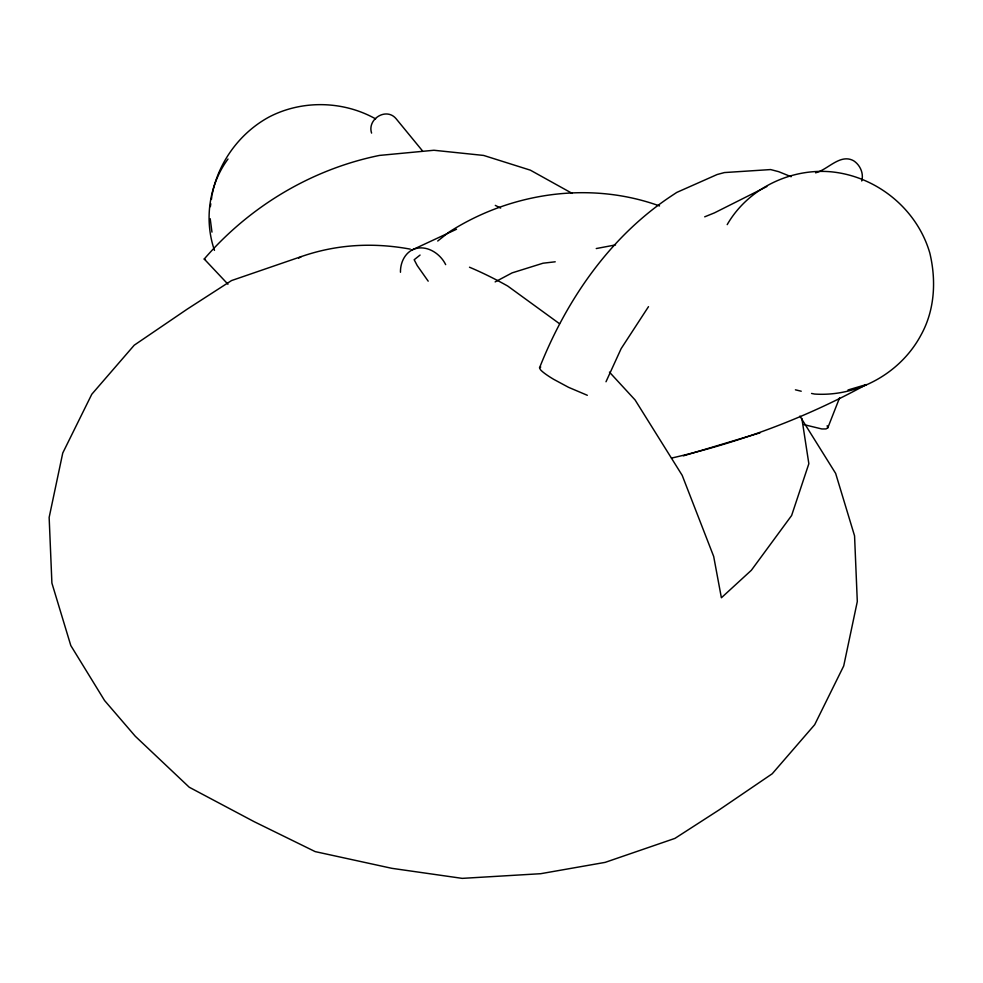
<?xml version="1.0" encoding="UTF-8"?>
<svg xmlns="http://www.w3.org/2000/svg" width="983" height="983" viewBox="0 0 983 983"><rect width="100%" height="100%" fill="white"/><g stroke="black" fill="none" stroke-linecap="round" stroke-linejoin="round"><path stroke-width="1.47" d="M400.462 272.266C400.29 263.505 404.074 254.413 411.963 250.001L456.517 229.248M210.362 206.651L210.78 203.764M211.394 199.438L211.812 196.551M861.722 180.983C863.946 173.438 860.113 164.972 853.637 160.77C840.146 153.287 827.87 169.801 815.583 172.824M212.021 195.101C218.226 162.416 239.668 133.012 268.9 117.1C301.965 99.75 343.227 100.696 375.629 118.882M804.069 424.656L821.862 428.969L826.003 428.932L827.809 427.814L839.556 397.882M587.318 395.289L568.579 387.339L553.798 379.389A49.003 6.525 24.6 0 1 540.38 369.583L539.544 367.802C566.552 299.68 609.988 236.51 671.782 195.703L676.759 192.422L717.148 174.519L724.434 172.566L770.611 169.567L778.659 171.669L791.168 176.719M605.995 381.76L621.145 348.633L648.497 306.659M227.995 159.025C208.887 184.853 204.046 220.069 214.466 250.358M727.199 224.628C747.731 188.859 789.853 168.314 830.574 171.755C876.431 175.957 917.053 208.863 929.844 253.135C936.344 280.499 934.845 310.124 920.985 335.056C900.588 373.245 857.692 396.972 814.538 394.048L811.565 393.446M227.958 284.21L204.231 259.021C249.498 206.528 311.414 169.273 379.438 155.425L433.933 150.264L483.636 155.437L530.365 170.17L572.192 193.393M428.183 281.163L417.222 265.582L414.175 259.745L420.06 255.064M437.73 241.019L448.998 232.099C510.755 192.471 590.058 180.811 659.532 205.951M539.544 367.802L540.748 367.015M298.672 258.136L301.302 256.588A2500.064 711.803 78.8 0 1 410.292 249.141M495.137 281.9L512.143 272.869L543.046 263.211L555.223 261.797M766.851 186.549L714.432 212.881L704.7 216.825M671.487 458.09C739.363 442.657 805.212 418.082 866.306 384.562L848.01 389.981M301.302 256.588L231.521 280.573L187.249 309.117L134.229 345.193L91.775 394.269L62.752 453.016L49.15 517.414L51.902 583.091L70.801 645.548L104.579 700.547L135.285 736.255L189.24 787.236L254.155 821.677L315.174 851.61L391.836 868.321L462.243 878.372L540.687 873.703L605.147 862.374L674.94 838.388L719.212 809.845L772.22 773.768L814.686 724.692L843.709 665.946L857.299 601.547L854.559 535.87L835.648 473.413L799.892 416.104M411.963 250.001C424.902 243.587 439.843 252.668 445.668 264.636M683.332 455.866L760.006 432.864M596.251 248.552L615.542 244.914M795.419 389.821L801.231 391.222M495.309 205.386L500.654 208.077M204.231 259.021L205.459 259.721M559.56 323.739L507.744 286.065A2500.064 711.803 78.8 0 0 469.493 267.216M609.448 372.127L635.092 399.958L682.19 475.354L713.683 556.452L721.387 597.775L751.356 570.275L791.622 515.51L808.849 463.706L801.87 418.414M422.493 150.891L396.026 118.636C386.208 106.987 366.954 119.164 371.586 133.098M827.17 425.713L827.809 427.814M211.959 232.123L210.202 218.718"/></g></svg>
